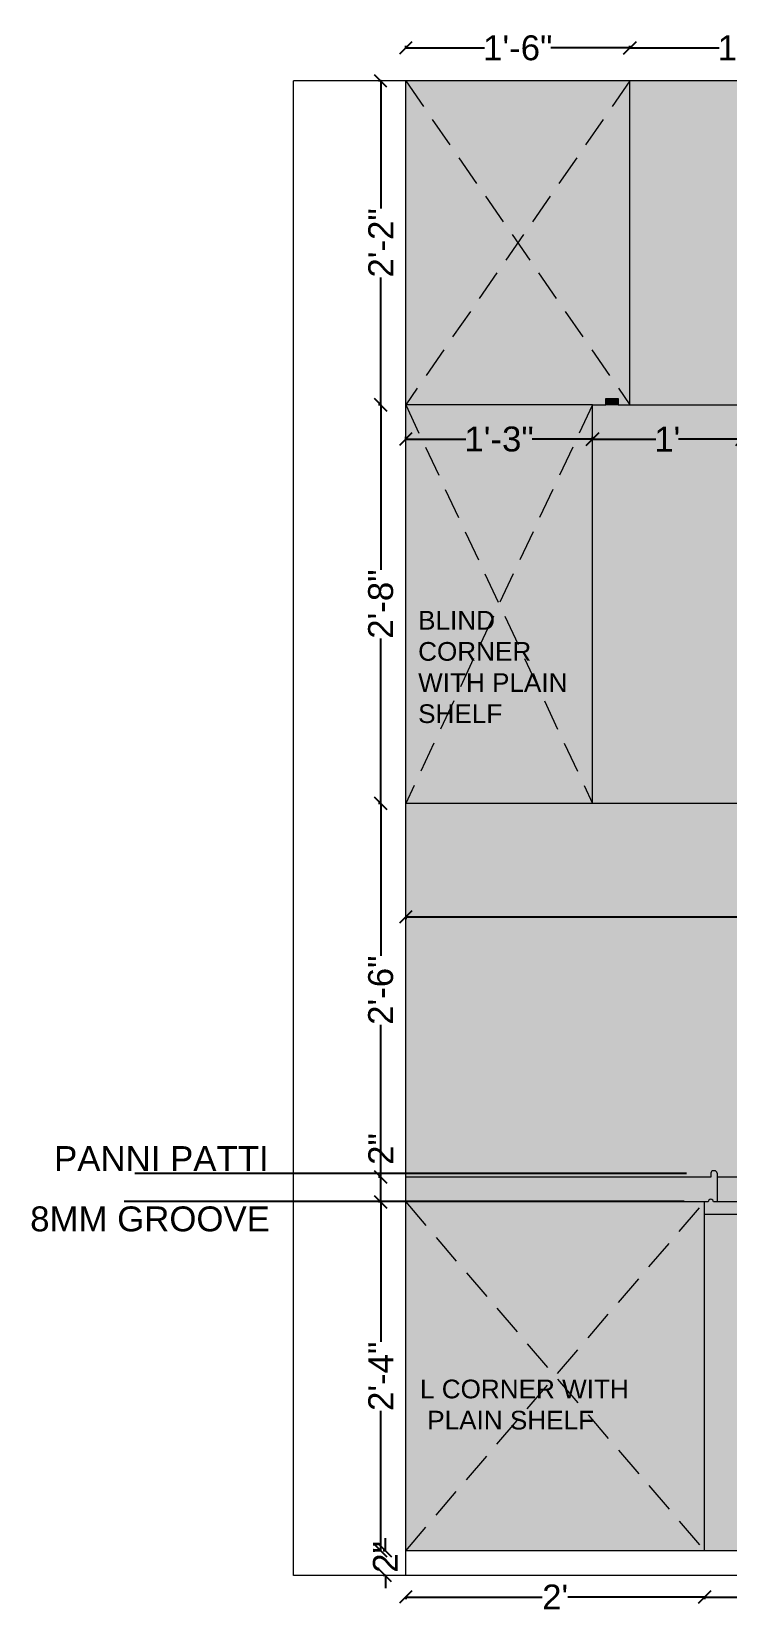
# Model space of a CAD drawing. Header units: inches. Extents: x 15448 to 46480, y -8154 to 0.
# Drawn here: x 18387 to 18442.8, y -3215.3 to -3088.3 of the extents above; entities that cross this region are included whole.
import ezdxf
from ezdxf import colors
from ezdxf.entities.mleader import LeaderData, LeaderLine
from ezdxf.math import Vec2, Vec3

# ---------------------------------------------------------------- set-up
doc = ezdxf.new("R2010")
doc.units = ezdxf.units.IN
doc.header["$MEASUREMENT"] = 0
doc.linetypes.add('$0$HIDDEN', pattern=[0.375, 0.25, -0.125])
doc.layers.add('IEL-HATCH-002', color=7, linetype='Continuous')
doc.layers.add('PDF4_Text', color=7, linetype='Continuous')
doc.styles.add('b.k', font='verdana.ttf')
doc.styles.add('PDF Arial', font='arial.ttf')
doc.styles.get("Standard").update_dxf_attribs({"font": 'arial.ttf'})
doc.dimstyles.get("Standard").update_dxf_attribs({"dimtxt": 0.18, "dimasz": 0.18, "dimexe": 0.18, "dimexo": 0.0625, "dimgap": 0.09, "dimtad": 0, "dimtih": 1, "dimtoh": 1, "dimdec": 0, "dimzin": 0, "dimdsep": 46, "dimlunit": 4, "dimtxsty": 'Standard', "dimcen": 0.09, "dimadec": 0, "dimazin": 0, "dimtfac": 1, "dimtdec": 0, "dimtofl": 0, "dimtmove": 0, "dimatfit": 3, "dimfxl": 1, "dimtolj": 1, "dimtzin": 0, "dimarcsym": 0})
doc.dimstyles.new('STANDARD$0', dxfattribs={"dimscale": 0, "dimtxt": 6, "dimasz": 3, "dimexe": 2, "dimexo": 2, "dimgap": 0, "dimtad": 0, "dimtih": 1, "dimtoh": 1, "dimdec": 1, "dimzin": 0, "dimdsep": 46, "dimlunit": 4, "dimtxsty": 'b.k', "dimcen": 2.5, "dimclrd": 256, "dimclre": 256, "dimclrt": 256, "dimadec": 0, "dimazin": 0, "dimtfac": 1, "dimtdec": 1, "dimtofl": 0, "dimtmove": 2, "dimatfit": 2, "dimfxl": 1, "dimfrac": 2, "dimtolj": 1, "dimtzin": 0, "dimlwd": 9, "dimlwe": 9, "dimarcsym": 0})

# ---------------------------------------------------------------- blocks, each defined once
blk = doc.blocks.new('_Oblique')
at = {"color": 0, "linetype": 'ByBlock', "lineweight": -2}
blk.add_line((-0.5, -0.5), (0.5, 0.5), dxfattribs=at)
blk = doc.blocks.new('*D141')
at = {"color": 1, "lineweight": -2, "transparency": 16777216}
for p, q in [((18417.07, -3213.98), (18417.07, -3214.2)), ((18417.07, -3214.02), (18428.04, -3214.02)), ((18441.07, -3214.02), (18430.09, -3214.02)), ((18441.07, -3213.98), (18441.07, -3214.2))]:
    blk.add_line(p, q, dxfattribs=at)
at = {"layer": 'Defpoints', "color": 0, "transparency": 16777216}
for p in [(18417.07, -3185.3), (18441.07, -3185.3), (18417.07, -3214.02)]:
    blk.add_point(p, dxfattribs=at)
at = {"color": 1, "lineweight": -2, "transparency": 16777216, "rotation": 180}
blk.add_blockref('_Oblique', (18417.07, -3214.02), dxfattribs=at)
at = {"color": 1, "lineweight": -2, "transparency": 16777216}
blk.add_blockref('_Oblique', (18441.07, -3214.02), dxfattribs=at)
at = {"color": 1, "lineweight": 5, "transparency": 16777216, "insert": (18429.07, -3214.02), "char_height": 2, "attachment_point": 5}
blk.add_mtext("\\A1;2'", dxfattribs=at)
blk = doc.blocks.new('*D142')
at = {"color": 1, "lineweight": -2, "transparency": 16777216}
for p, q in [((18441.07, -3213.98), (18441.07, -3214.2)), ((18441.07, -3214.02), (18447.35, -3214.02)), ((18458.93, -3214.02), (18452.65, -3214.02)), ((18458.93, -3213.98), (18458.93, -3214.2))]:
    blk.add_line(p, q, dxfattribs=at)
at = {"layer": 'Defpoints', "color": 0, "transparency": 16777216}
for p in [(18441.07, -3185.3), (18458.93, -3188.3), (18458.93, -3214.02)]:
    blk.add_point(p, dxfattribs=at)
at = {"color": 1, "lineweight": -2, "transparency": 16777216, "rotation": 180}
blk.add_blockref('_Oblique', (18441.07, -3214.02), dxfattribs=at)
at = {"color": 1, "lineweight": -2, "transparency": 16777216}
blk.add_blockref('_Oblique', (18458.93, -3214.02), dxfattribs=at)
at = {"color": 1, "lineweight": 5, "transparency": 16777216, "insert": (18450, -3214.02), "char_height": 2, "attachment_point": 5}
blk.add_mtext('\\A1;1\'-6"', dxfattribs=at)
blk = doc.blocks.new('*D148')
at = {"color": 1, "lineweight": -2, "transparency": 16777216}
for p, q in [((18417.07, -3121.1), (18417.07, -3120.88)), ((18417.07, -3121.06), (18421.91, -3121.06)), ((18432.07, -3121.06), (18427.22, -3121.06)), ((18432.07, -3121.1), (18432.07, -3120.88))]:
    blk.add_line(p, q, dxfattribs=at)
at = {"layer": 'Defpoints', "color": 0, "transparency": 16777216}
for p in [(18417.07, -3121.06), (18417.07, -3131.8), (18432.07, -3131.8)]:
    blk.add_point(p, dxfattribs=at)
at = {"color": 1, "lineweight": -2, "transparency": 16777216, "rotation": 180}
blk.add_blockref('_Oblique', (18417.07, -3121.06), dxfattribs=at)
at = {"color": 1, "lineweight": -2, "transparency": 16777216}
blk.add_blockref('_Oblique', (18432.07, -3121.06), dxfattribs=at)
at = {"color": 1, "lineweight": 5, "transparency": 16777216, "insert": (18424.57, -3121.06), "char_height": 2, "attachment_point": 5}
blk.add_mtext('\\A1;1\'-3"', dxfattribs=at)
blk = doc.blocks.new('*D152')
at = {"color": 1, "lineweight": -2, "transparency": 16777216}
for p, q in [((18432.07, -3121.1), (18432.07, -3120.88)), ((18432.07, -3121.06), (18437.15, -3121.06)), ((18444.07, -3121.06), (18438.98, -3121.06)), ((18444.07, -3121.1), (18444.07, -3120.88))]:
    blk.add_line(p, q, dxfattribs=at)
at = {"layer": 'Defpoints', "color": 0, "transparency": 16777216}
for p in [(18444.07, -3121.06), (18432.07, -3131.8), (18444.07, -3131.8)]:
    blk.add_point(p, dxfattribs=at)
at = {"color": 1, "lineweight": -2, "transparency": 16777216, "rotation": 180}
blk.add_blockref('_Oblique', (18432.07, -3121.06), dxfattribs=at)
at = {"color": 1, "lineweight": -2, "transparency": 16777216}
blk.add_blockref('_Oblique', (18444.07, -3121.06), dxfattribs=at)
at = {"color": 1, "lineweight": 5, "transparency": 16777216, "insert": (18438.07, -3121.06), "char_height": 2, "attachment_point": 5}
blk.add_mtext("\\A1;1'", dxfattribs=at)
blk = doc.blocks.new('*D166')
at = {"color": 1, "lineweight": -2, "transparency": 16777216}
for p, q in [((18415.11, -3182.3), (18414.89, -3182.3)), ((18415.07, -3182.3), (18415.07, -3193.54)), ((18415.07, -3210.3), (18415.07, -3199.07)), ((18415.11, -3210.3), (18414.89, -3210.3))]:
    blk.add_line(p, q, dxfattribs=at)
at = {"layer": 'Defpoints', "color": 0, "transparency": 16777216}
for p in [(18415.07, -3182.3), (18420.99, -3182.3), (18420.99, -3210.3)]:
    blk.add_point(p, dxfattribs=at)
at = {"color": 1, "lineweight": -2, "transparency": 16777216}
for p, rotation in [((18415.07, -3182.3), 90), ((18415.07, -3210.3), 270)]:
    blk.add_blockref('_Oblique', p, dxfattribs=dict(at, rotation=rotation))
at = {"color": 1, "lineweight": 5, "transparency": 16777216, "insert": (18415.07, -3196.3), "char_height": 2, "attachment_point": 5, "rotation": 90}
blk.add_mtext('\\A1;2\'-4"', dxfattribs=at)
blk = doc.blocks.new('*D167')
at = {"color": 1, "lineweight": -2, "transparency": 16777216}
for p, q in [((18415.07, -3180.3), (18415.07, -3179.3)), ((18415.11, -3180.3), (18414.89, -3180.3)), ((18415.07, -3182.3), (18415.07, -3180.3)), ((18415.11, -3182.3), (18414.89, -3182.3))]:
    blk.add_line(p, q, dxfattribs=at)
at = {"layer": 'Defpoints', "color": 0, "transparency": 16777216}
for p in [(18415.07, -3180.3), (18420.99, -3180.3), (18420.99, -3182.3)]:
    blk.add_point(p, dxfattribs=at)
at = {"color": 1, "lineweight": -2, "transparency": 16777216}
for p, rotation in [((18415.07, -3180.3), 90), ((18415.07, -3182.3), 270)]:
    blk.add_blockref('_Oblique', p, dxfattribs=dict(at, rotation=rotation))
at = {"color": 1, "lineweight": 5, "transparency": 16777216, "insert": (18415.07, -3178.05), "char_height": 2, "attachment_point": 5, "rotation": 90}
blk.add_mtext('\\A1;2"', dxfattribs=at)
blk = doc.blocks.new('*D168')
at = {"color": 1, "lineweight": -2, "transparency": 16777216}
for p, q in [((18415.11, -3150.3), (18414.89, -3150.3)), ((18415.07, -3150.3), (18415.07, -3162.54)), ((18415.07, -3180.3), (18415.07, -3168.07)), ((18415.11, -3180.3), (18414.89, -3180.3))]:
    blk.add_line(p, q, dxfattribs=at)
at = {"layer": 'Defpoints', "color": 0, "transparency": 16777216}
for p in [(18415.07, -3150.3), (18420.99, -3150.3), (18420.99, -3180.3)]:
    blk.add_point(p, dxfattribs=at)
at = {"color": 1, "lineweight": -2, "transparency": 16777216}
for p, rotation in [((18415.07, -3150.3), 90), ((18415.07, -3180.3), 270)]:
    blk.add_blockref('_Oblique', p, dxfattribs=dict(at, rotation=rotation))
at = {"color": 1, "lineweight": 5, "transparency": 16777216, "insert": (18415.07, -3165.3), "char_height": 2, "attachment_point": 5, "rotation": 90}
blk.add_mtext('\\A1;2\'-6"', dxfattribs=at)
blk = doc.blocks.new('*D169')
at = {"color": 1, "lineweight": -2, "transparency": 16777216}
for p, q in [((18415.11, -3118.3), (18414.89, -3118.3)), ((18415.07, -3118.3), (18415.07, -3131.54)), ((18415.07, -3150.3), (18415.07, -3137.07)), ((18415.11, -3150.3), (18414.89, -3150.3))]:
    blk.add_line(p, q, dxfattribs=at)
at = {"layer": 'Defpoints', "color": 0, "transparency": 16777216}
for p in [(18415.07, -3118.3), (18417.07, -3118.3), (18420.99, -3150.3)]:
    blk.add_point(p, dxfattribs=at)
at = {"color": 1, "lineweight": -2, "transparency": 16777216}
for p, rotation in [((18415.07, -3118.3), 90), ((18415.07, -3150.3), 270)]:
    blk.add_blockref('_Oblique', p, dxfattribs=dict(at, rotation=rotation))
at = {"color": 1, "lineweight": 5, "transparency": 16777216, "insert": (18415.07, -3134.3), "char_height": 2, "attachment_point": 5, "rotation": 90}
blk.add_mtext('\\A1;2\'-8"', dxfattribs=at)
blk = doc.blocks.new('*D170')
at = {"color": 1, "lineweight": -2, "transparency": 16777216}
for p, q in [((18415.48, -3210.3), (18415.26, -3210.3)), ((18415.44, -3210.3), (18415.44, -3209.3)), ((18415.48, -3212.3), (18415.26, -3212.3)), ((18415.44, -3212.3), (18415.44, -3213.3))]:
    blk.add_line(p, q, dxfattribs=at)
at = {"layer": 'Defpoints', "color": 0, "transparency": 16777216}
for p in [(18420.99, -3210.3), (18415.44, -3212.3), (18420.99, -3212.3)]:
    blk.add_point(p, dxfattribs=at)
at = {"color": 1, "lineweight": -2, "transparency": 16777216}
for p, rotation in [((18415.44, -3210.3), 270), ((18415.44, -3212.3), 90)]:
    blk.add_blockref('_Oblique', p, dxfattribs=dict(at, rotation=rotation))
at = {"color": 1, "lineweight": 5, "transparency": 16777216, "insert": (18415.44, -3210.8), "char_height": 2, "attachment_point": 5, "rotation": 90}
blk.add_mtext('\\A1;2"', dxfattribs=at)
blk = doc.blocks.new('*D199')
at = {"color": 1, "lineweight": -2, "transparency": 16777216}
for p, q in [((18417.07, -3089.69), (18417.07, -3089.47)), ((18417.07, -3089.65), (18423.41, -3089.65)), ((18435.07, -3089.65), (18428.72, -3089.65)), ((18435.07, -3089.69), (18435.07, -3089.47))]:
    blk.add_line(p, q, dxfattribs=at)
at = {"layer": 'Defpoints', "color": 0, "transparency": 16777216}
for p in [(18435.07, -3089.65), (18417.07, -3092.3), (18435.07, -3092.3)]:
    blk.add_point(p, dxfattribs=at)
at = {"color": 1, "lineweight": -2, "transparency": 16777216, "rotation": 180}
blk.add_blockref('_Oblique', (18417.07, -3089.65), dxfattribs=at)
at = {"color": 1, "lineweight": -2, "transparency": 16777216}
blk.add_blockref('_Oblique', (18435.07, -3089.65), dxfattribs=at)
at = {"color": 1, "lineweight": 5, "transparency": 16777216, "insert": (18426.07, -3089.65), "char_height": 2, "attachment_point": 5}
blk.add_mtext('\\A1;1\'-6"', dxfattribs=at)
blk = doc.blocks.new('*D187')
at = {"color": 1, "lineweight": -2, "transparency": 16777216}
for p, q in [((18435.07, -3089.69), (18435.07, -3089.47)), ((18435.07, -3089.65), (18442.24, -3089.65)), ((18454.71, -3089.65), (18447.54, -3089.65)), ((18454.71, -3089.69), (18454.71, -3089.47))]:
    blk.add_line(p, q, dxfattribs=at)
at = {"layer": 'Defpoints', "color": 0, "transparency": 16777216}
for p in [(18454.71, -3089.65), (18435.07, -3092.3), (18454.71, -3095.5)]:
    blk.add_point(p, dxfattribs=at)
at = {"color": 1, "lineweight": -2, "transparency": 16777216, "rotation": 180}
blk.add_blockref('_Oblique', (18435.07, -3089.65), dxfattribs=at)
at = {"color": 1, "lineweight": -2, "transparency": 16777216}
blk.add_blockref('_Oblique', (18454.71, -3089.65), dxfattribs=at)
at = {"color": 1, "lineweight": 5, "transparency": 16777216, "insert": (18444.89, -3089.65), "char_height": 2, "attachment_point": 5}
blk.add_mtext('\\A1;1\'-8"', dxfattribs=at)
blk = doc.blocks.new('*D190')
at = {"color": 1, "lineweight": -2, "transparency": 16777216}
for p, q in [((18415.11, -3092.3), (18414.89, -3092.3)), ((18415.07, -3092.3), (18415.07, -3102.54)), ((18415.07, -3118.3), (18415.07, -3108.07)), ((18415.11, -3118.3), (18414.89, -3118.3))]:
    blk.add_line(p, q, dxfattribs=at)
at = {"layer": 'Defpoints', "color": 0, "transparency": 16777216}
for p in [(18415.07, -3092.3), (18417.07, -3092.3), (18417.07, -3118.3)]:
    blk.add_point(p, dxfattribs=at)
at = {"color": 1, "lineweight": -2, "transparency": 16777216}
for p, rotation in [((18415.07, -3092.3), 90), ((18415.07, -3118.3), 270)]:
    blk.add_blockref('_Oblique', p, dxfattribs=dict(at, rotation=rotation))
at = {"color": 1, "lineweight": 5, "transparency": 16777216, "insert": (18415.07, -3105.3), "char_height": 2, "attachment_point": 5, "rotation": 90}
blk.add_mtext('\\A1;2\'-2"', dxfattribs=at)
blk = doc.blocks.new('*D430')
at = {"color": 1, "lineweight": -2, "transparency": 16777216}
for p, q in [((18417.07, -3159.38), (18417.07, -3159.6)), ((18417.07, -3159.42), (18470.19, -3159.42)), ((18528.8, -3159.42), (18475.68, -3159.42)), ((18528.8, -3159.38), (18528.8, -3159.6))]:
    blk.add_line(p, q, dxfattribs=at)
at = {"layer": 'Defpoints', "color": 0, "transparency": 16777216}
for p in [(18417.07, -3150.3), (18528.8, -3150.3), (18528.8, -3159.42)]:
    blk.add_point(p, dxfattribs=at)
at = {"color": 1, "lineweight": -2, "transparency": 16777216, "rotation": 180}
blk.add_blockref('_Oblique', (18417.07, -3159.42), dxfattribs=at)
at = {"color": 1, "lineweight": -2, "transparency": 16777216}
blk.add_blockref('_Oblique', (18528.8, -3159.42), dxfattribs=at)
at = {"color": 1, "lineweight": 5, "transparency": 16777216, "insert": (18472.93, -3159.42), "char_height": 2, "attachment_point": 5}
blk.add_mtext('\\A1;9\'-4"', dxfattribs=at)

msp = doc.modelspace()

# ---------------------------------------------------------------- hatches: boundary and pattern name
at = {"layer": 'IEL-HATCH-002', "lineweight": 5, "true_color": 0xae9490, "transparency": 33554687}
h = msp.add_hatch(color=253, dxfattribs=at)
h.dxf.hatch_style = 1
h.paths.add_polyline_path([(18444.07, -3118.3), (18432.07, -3118.3), (18432.07, -3150.3), (18444.07, -3150.3)])
h.paths.add_polyline_path([(18494.07, -3118.3), (18444.07, -3118.3), (18444.07, -3131.3), (18494.07, -3131.3)])
h.paths.add_polyline_path([(18511.43, -3118.3), (18494.07, -3118.3), (18494.07, -3131.3), (18494.07, -3131.3), (18494.07, -3150.3), (18511.43, -3150.3)])
h.paths.add_polyline_path([(18528.8, -3118.3), (18511.43, -3118.3), (18511.43, -3150.3), (18528.8, -3150.3)])
h.paths.add_polyline_path([(18432.07, -3118.3), (18424.57, -3134.3), (18432.07, -3150.3)])
h.paths.add_polyline_path([(18432.07, -3118.3), (18417.07, -3118.3), (18424.57, -3134.3)])
h.paths.add_polyline_path([(18424.57, -3134.3), (18417.07, -3150.3), (18432.07, -3150.3)])
h.paths.add_polyline_path([(18417.07, -3118.3), (18417.07, -3150.3), (18424.57, -3134.3)])
h.paths.add_polyline_path([(18426.07, -3105.3), (18417.07, -3118.3), (18432.07, -3118.3), (18435.07, -3118.3)])
h.paths.add_polyline_path([(18435.07, -3092.3), (18417.07, -3092.3), (18426.07, -3105.3)])
h.paths.add_polyline_path([(18417.07, -3092.3), (18417.07, -3118.3), (18426.07, -3105.3)])
h.paths.add_polyline_path([(18435.07, -3092.3), (18426.07, -3105.3), (18435.07, -3118.3)])
h.paths.add_polyline_path([(18454.73, -3092.3), (18435.07, -3092.3), (18435.07, -3118.3), (18444.07, -3118.3), (18454.73, -3118.3)])
h.paths.add_polyline_path([(18474.4, -3092.3), (18454.73, -3092.3), (18454.73, -3118.3), (18474.4, -3118.3)])
h.paths.add_polyline_path([(18511.43, -3092.3), (18494.07, -3092.3), (18494.07, -3118.3), (18511.43, -3118.3)])
h.paths.add_polyline_path([(18528.8, -3092.3), (18511.43, -3092.3), (18511.43, -3118.3), (18528.8, -3118.3)])
h.paths.add_polyline_path([(18494.07, -3092.3), (18474.4, -3092.3), (18474.4, -3118.3), (18494.07, -3118.3)])
h.paths.add_polyline_path([(18528.8, -3183.3), (18511.87, -3183.3), (18511.87, -3210.3), (18528.8, -3210.3)])
h.paths.add_polyline_path([(18511.87, -3183.3), (18494.93, -3183.3), (18494.93, -3210.3), (18511.87, -3210.3)])
h.paths.add_polyline_path([(18494.93, -3183.3), (18458.93, -3183.3), (18458.93, -3196.3), (18494.93, -3196.3)])
h.paths.add_polyline_path([(18494.93, -3197.3), (18458.93, -3197.3), (18458.93, -3210.3), (18494.93, -3210.3)])
h.paths.add_polyline_path([(18458.93, -3183.3), (18441.07, -3183.3), (18441.07, -3210.3), (18458.93, -3210.3)])
h.paths.add_polyline_path([(18441.07, -3183.3), (18441.07, -3182.3), (18429.07, -3196.3), (18441.07, -3210.3)])
h.paths.add_polyline_path([(18441.07, -3182.3), (18417.07, -3182.3), (18429.07, -3196.3)])
h.paths.add_polyline_path([(18417.07, -3182.3), (18417.07, -3210.3), (18429.07, -3196.3)])
h.paths.add_polyline_path([(18429.07, -3196.3), (18417.07, -3210.3), (18441.07, -3210.3)])
h.paths.add_polyline_path([(18504.03, -3142.1), (18518.17, -3142.1), (18518.17, -3139.01), (18504.03, -3139.01)], flags=9)
h.paths.add_polyline_path([(18417.54, -3144.67), (18430.41, -3144.67), (18430.41, -3134.02), (18417.54, -3134.02)], flags=9)
h.paths.add_polyline_path([(18515.25, -3201.08), (18525.89, -3201.08), (18525.89, -3197.99), (18515.25, -3197.99)], flags=24)
h.paths.add_polyline_path([(18498.31, -3201.08), (18508.96, -3201.08), (18508.96, -3197.99), (18498.31, -3197.99)], flags=24)
h.paths.add_polyline_path([(18459.53, -3196.1), (18485.54, -3196.1), (18485.54, -3193.01), (18459.53, -3193.01)], flags=24)
h.paths.add_polyline_path([(18459.53, -3209.6), (18485.54, -3209.6), (18485.54, -3206.51), (18459.53, -3206.51)], flags=24)
h.paths.add_polyline_path([(18444.53, -3200.1), (18452.1, -3200.1), (18452.1, -3194.48), (18444.53, -3194.48)], flags=24)
h.paths.add_polyline_path([(18417.69, -3201.38), (18435.2, -3201.38), (18435.2, -3195.77), (18417.69, -3195.77)], flags=9)
at = {"layer": 'IEL-HATCH-002', "lineweight": 5, "transparency": 33554687}
h = msp.add_hatch(color=256, dxfattribs=at)
h.dxf.hatch_style = 1
h.set_gradient(color1=(248, 246, 176), color2=(174, 148, 144), tint=1, name='CURVED')
h.paths.add_polyline_path([(18449.57, -3118.3), (18432.07, -3118.3), (18432.07, -3122.6), (18449.57, -3122.6)])
h.paths.add_polyline_path([(18467.07, -3118.3), (18449.57, -3118.3), (18449.57, -3122.6), (18467.07, -3122.6)])
h.paths.add_polyline_path([(18503.07, -3118.3), (18467.07, -3118.3), (18467.07, -3122.6), (18503.07, -3122.6)])
h.paths.add_polyline_path([(18516.73, -3118.3), (18503.07, -3118.3), (18503.07, -3122.6), (18516.73, -3122.6)])
h.paths.add_polyline_path([(18528.8, -3118.3), (18516.73, -3118.3), (18516.73, -3122.6), (18528.8, -3122.6)])
h.paths.add_polyline_path([(18528.8, -3118.3), (18528.8, -3122.6)], flags=17)
at = {"layer": 'IEL-HATCH-002', "lineweight": 5, "true_color": 0xf8f6b0, "transparency": 33554687}
h = msp.add_hatch(color=51, dxfattribs=at)
h.dxf.hatch_style = 1
h.paths.add_polyline_path([(18434.13, -3117.8), (18433.13, -3117.8), (18433.13, -3118.3), (18434.13, -3118.3)])
at = {"layer": 'IEL-HATCH-002', "lineweight": 5, "true_color": 0x636466, "transparency": 33554687}
h = msp.add_hatch(color=251, dxfattribs=at)
h.dxf.hatch_style = 1
h.paths.add_polyline_path([(18494.07, -3131.3), (18444.07, -3131.3), (18444.07, -3180.3), (18445.07, -3180.3), (18445.07, -3132.3), (18493.07, -3132.3), (18493.07, -3180.3), (18494.07, -3180.3), (18494.07, -3150.3), (18494.07, -3150.3)])
h.paths.add_polyline_path([(18494.93, -3182.3), (18458.93, -3182.3), (18458.93, -3183.3), (18494.93, -3183.3)])
h.paths.add_polyline_path([(18458.93, -3182.3), (18441.78, -3182.3, 1), (18441.36, -3182.3), (18441.07, -3182.3), (18441.07, -3183.3), (18458.93, -3183.3)])
h.paths.add_polyline_path([(18511.87, -3182.3), (18494.93, -3182.3), (18494.93, -3183.3), (18511.87, -3183.3)])
h.paths.add_polyline_path([(18528.8, -3182.3), (18511.87, -3182.3), (18511.87, -3183.3), (18528.8, -3183.3)])
h.paths.add_polyline_path([(18494.93, -3196.3), (18458.93, -3196.3), (18458.93, -3197.3), (18494.93, -3197.3)])
at = {"layer": 'IEL-HATCH-002', "lineweight": 5, "true_color": 0xefebe6, "transparency": 33554687}
h = msp.add_hatch(color=7, dxfattribs=at)
h.dxf.hatch_style = 1
h.paths.add_polyline_path([(18444.07, -3150.3), (18432.07, -3150.3), (18417.07, -3150.3), (18417.07, -3180.3), (18441.57, -3180.3), (18441.57, -3180, -0.414214), (18441.77, -3179.8), (18441.87, -3179.8, -0.414214), (18442.07, -3180), (18442.07, -3180.3), (18444.07, -3180.3)])
h.paths.add_polyline_path([(18528.8, -3150.3), (18494.07, -3150.3), (18494.07, -3180.3), (18528.8, -3180.3)])
at = {"layer": 'IEL-HATCH-002', "lineweight": 5, "transparency": 33554687}
h = msp.add_hatch(color=256, dxfattribs=at)
h.dxf.hatch_style = 1
h.set_gradient(color1=(248, 246, 176), color2=(239, 235, 230), tint=1, name='CURVED')
h.paths.add_polyline_path([(18444.07, -3150.3), (18417.07, -3150.3), (18417.07, -3155.8), (18444.07, -3155.8)])
at = {"layer": 'IEL-HATCH-002', "lineweight": 5, "true_color": 0x755f48, "transparency": 33554687}
h = msp.add_hatch(color=37, dxfattribs=at)
h.dxf.hatch_style = 1
h.paths.add_polyline_path([(18441.78, -3182.3), (18442.07, -3182.3), (18442.07, -3180, 0.414214), (18441.87, -3179.8), (18441.77, -3179.8, 0.414214), (18441.57, -3180), (18441.57, -3180.3), (18417.07, -3180.3), (18417.07, -3182.3), (18441.36, -3182.3, -1)])
h = msp.add_hatch(color=37, dxfattribs=at)
h.dxf.hatch_style = 1
h.paths.add_polyline_path([(18528.8, -3180.3), (18442.07, -3180.3), (18442.07, -3182.3), (18528.8, -3182.3)])

# ---------------------------------------------------------------- linework, layer by layer
at = {"lineweight": 5}
for p, q in [((18408.07, -3212.3), (18408.07, -3092.3)), ((18528.8, -3092.3), (18408.07, -3092.3)), ((18417.07, -3212.3), (18417.07, -3092.3)), ((18435.07, -3118.3), (18435.07, -3092.3)), ((18432.07, -3118.3), (18417.07, -3118.3)), ((18432.07, -3150.3), (18432.07, -3118.3)), ((18433.13, -3118.3), (18433.13, -3117.8)), ((18433.13, -3117.8), (18434.13, -3117.8)), ((18434.13, -3118.3), (18433.13, -3118.3)), ((18434.13, -3117.8), (18434.13, -3118.3)), ((18432.07, -3150.3), (18417.07, -3150.3)), ((18441.87, -3179.8), (18441.77, -3179.8)), ((18441.57, -3180.3), (18417.07, -3180.3)), ((18441.57, -3180), (18441.57, -3180.3)), ((18442.07, -3180), (18442.07, -3182.3)), ((18444.07, -3180.3), (18442.07, -3180.3)), ((18441.36, -3182.3), (18417.07, -3182.3)), ((18441.07, -3210.3), (18441.07, -3182.3)), ((18528.8, -3182.3), (18441.78, -3182.3)), ((18528.8, -3183.3), (18441.07, -3183.3)), ((18528.8, -3210.3), (18417.07, -3210.3)), ((18528.8, -3212.3), (18408.07, -3212.3))]:
    msp.add_line(p, q, dxfattribs=at)
at = {"linetype": '$0$HIDDEN', "lineweight": 5, "ltscale": 10}
for p, q in [((18417.07, -3092.3), (18435.07, -3118.3)), ((18435.07, -3092.3), (18417.07, -3118.3)), ((18432.07, -3118.3), (18417.07, -3150.3)), ((18417.07, -3118.3), (18432.07, -3150.3)), ((18417.07, -3210.3), (18441.07, -3182.3)), ((18417.07, -3182.3), (18441.07, -3210.3))]:
    msp.add_line(p, q, dxfattribs=at)
at = {"lineweight": 5}
for points in [[(18432.07, -3118.3), (18433.13, -3118.3)], [(18434.13, -3118.3), (18444.07, -3118.3), (18444.07, -3150.3), (18432.07, -3150.3)]]:
    msp.add_lwpolyline(points, dxfattribs=at)
for centre, radius, start, end in [((18441.77, -3180), 0.2, 90, 180), ((18441.87, -3180), 0.2, 0, 90), ((18441.57, -3182.3), 0.21, 360, 180)]:
    msp.add_arc(centre, radius, start, end, dxfattribs=at)

# ---------------------------------------------------------------- texts
at = {"lineweight": 5, "insert": (18406.07, -3179.82), "char_height": 2, "attachment_point": 9, "style": 'PDF Arial'}
msp.add_mtext('PANNI PATTI', dxfattribs=at)
at = {"layer": 'PDF4_Text', "lineweight": 5, "style": 'PDF Arial'}
for s, insert, char_height, attachment_point in [('BLIND \\PCORNER\\PWITH PLAIN \\PSHELF', (18418.07, -3143.87), 1.5, 7), ('8MM GROOVE', (18406.17, -3184.69), 2, 9), ('L CORNER WITH\\P PLAIN SHELF', (18418.22, -3200.59), 1.5, 7)]:
    msp.add_mtext(s, dxfattribs=dict(at, insert=insert, char_height=char_height, attachment_point=attachment_point))

# ---------------------------------------------------------------- dimensions: what is measured, and where the dimension line sits
at = {"lineweight": 5}
for base, p1, p2, dimstyle, override, picture, middle in [((18435.07, -3089.65), (18417.07, -3092.3), (18435.07, -3092.3), 'Standard', {"dimtxt": 2, "dimasz": 1, "dimtih": 0, "dimtoh": 0, "dimblk": 'Oblique', "dimclrd": 1, "dimclre": 1, "dimclrt": 1, "dimldrblk": 'Oblique', "dimfxl": 0.03937, "dimfxlon": 1, "dimarcsym": 1}, '*D199', (18426.07, -3089.65)), ((18454.71, -3089.65), (18435.07, -3092.3), (18454.71, -3095.5), 'Standard', {"dimtxt": 2, "dimasz": 1, "dimtih": 0, "dimtoh": 0, "dimblk": 'Oblique', "dimclrd": 1, "dimclre": 1, "dimclrt": 1, "dimldrblk": 'Oblique', "dimfxl": 0.03937, "dimfxlon": 1, "dimarcsym": 1}, '*D187', (18444.89, -3089.65)), ((18417.07, -3121.06), (18432.07, -3131.8), (18417.07, -3131.8), 'Standard', {"dimtxt": 2, "dimasz": 1, "dimtih": 0, "dimtoh": 0, "dimblk": 'Oblique', "dimclrd": 1, "dimclre": 1, "dimclrt": 1, "dimldrblk": 'Oblique', "dimfxl": 0.03937, "dimfxlon": 1, "dimarcsym": 1}, '*D148', (18424.57, -3121.06)), ((18444.07, -3121.06), (18432.07, -3131.8), (18444.07, -3131.8), 'Standard', {"dimtxt": 2, "dimasz": 1, "dimtih": 0, "dimtoh": 0, "dimblk": 'Oblique', "dimclrd": 1, "dimclre": 1, "dimclrt": 1, "dimldrblk": 'Oblique', "dimfxl": 0.03937, "dimfxlon": 1, "dimarcsym": 1}, '*D152', (18438.07, -3121.06)), ((18528.8, -3159.42), (18417.07, -3150.3), (18528.8, -3150.3), 'STANDARD$0', {"dimscale": 1, "dimtxt": 2, "dimasz": 1, "dimexe": 0.18, "dimexo": 0.0625, "dimgap": 0.09, "dimtih": 0, "dimtoh": 0, "dimdec": 0, "dimtxsty": 'Standard', "dimblk": 'Oblique', "dimcen": 0.09, "dimclrd": 1, "dimclre": 1, "dimclrt": 1, "dimtdec": 0, "dimtmove": 0, "dimatfit": 3, "dimldrblk": 'Oblique', "dimfxl": 0.03937, "dimfxlon": 1, "dimfrac": 0, "dimlwd": 65534, "dimlwe": 65534, "dimarcsym": 1}, '*D430', (18472.93, -3159.42)), ((18417.07, -3214.02), (18441.07, -3185.3), (18417.07, -3185.3), 'Standard', {"dimtxt": 2, "dimasz": 1, "dimtih": 0, "dimtoh": 0, "dimblk": 'Oblique', "dimclrd": 1, "dimclre": 1, "dimclrt": 1, "dimldrblk": 'Oblique', "dimfxl": 0.03937, "dimfxlon": 1, "dimarcsym": 1}, '*D141', (18429.07, -3214.02)), ((18458.93, -3214.02), (18441.07, -3185.3), (18458.93, -3188.3), 'Standard', {"dimtxt": 2, "dimasz": 1, "dimtih": 0, "dimtoh": 0, "dimblk": 'Oblique', "dimclrd": 1, "dimclre": 1, "dimclrt": 1, "dimldrblk": 'Oblique', "dimfxl": 0.03937, "dimfxlon": 1, "dimarcsym": 1}, '*D142', (18450, -3214.02))]:
    dim = msp.add_linear_dim(base=base, p1=p1, p2=p2, dimstyle=dimstyle, override=override, dxfattribs=at)
    dim.commit()
    dim.dimension.update_dxf_attribs({"geometry": picture, "text_midpoint": middle})
for base, p1, p2, picture, middle in [((18415.07, -3092.3), (18417.07, -3118.3), (18417.07, -3092.3), '*D190', (18415.07, -3105.3)), ((18415.07, -3118.3), (18420.99, -3150.3), (18417.07, -3118.3), '*D169', (18415.07, -3134.3)), ((18415.07, -3150.3), (18420.99, -3180.3), (18420.99, -3150.3), '*D168', (18415.07, -3165.3)), ((18415.07, -3182.3), (18420.99, -3210.3), (18420.99, -3182.3), '*D166', (18415.07, -3196.3))]:
    dim = msp.add_linear_dim(base=base, p1=p1, p2=p2, angle=90, dimstyle='Standard', override={"dimtxt": 2, "dimasz": 1, "dimtih": 0, "dimtoh": 0, "dimblk": 'Oblique', "dimclrd": 1, "dimclre": 1, "dimclrt": 1, "dimldrblk": 'Oblique', "dimfxl": 0.03937, "dimfxlon": 1, "dimarcsym": 1}, dxfattribs=at)
    dim.commit()
    dim.dimension.update_dxf_attribs({"geometry": picture, "text_midpoint": middle})
for base, p1, p2, picture, middle in [((18415.07, -3180.3), (18420.99, -3182.3), (18420.99, -3180.3), '*D167', (18415.07, -3178.05)), ((18415.44, -3212.3), (18420.99, -3210.3), (18420.99, -3212.3), '*D170', (18415.44, -3210.8))]:
    dim = msp.add_linear_dim(base=base, p1=p1, p2=p2, angle=90, dimstyle='Standard', override={"dimtxt": 2, "dimasz": 1, "dimtih": 0, "dimtoh": 0, "dimblk": 'Oblique', "dimclrd": 1, "dimclre": 1, "dimclrt": 1, "dimldrblk": 'Oblique', "dimfxl": 0.03937, "dimfxlon": 1, "dimarcsym": 1}, dxfattribs=at)
    dim.commit()
    dim.dimension.update_dxf_attribs({"geometry": picture, "text_midpoint": middle, "dimtype": 160})

# ---------------------------------------------------------------- leaders
ml = msp.add_multileader_mtext('Standard', dxfattribs=at)
ml.set_content(' ', color=256)
ml.set_leader_properties()
ml.build(insert=Vec2(0, 0))
ml.multileader.update_dxf_attribs({"text_right_attachment_type": 6, "dogleg_length": 0.36, "arrow_head_size": 2})
ctx = ml.context
ctx.base_point, ctx.char_height, ctx.arrow_head_size, ctx.landing_gap_size, ctx.plane_origin = Vec3(18395.22, -3179.94), 0.18, 2, 0.09, Vec3(18441.62, -3180.03)
ctx.right_attachment, ctx.text_align_type = 6, 2
notes = []
notes.append((ctx, [(0, (1, 1, 0), (18395.83, -3180.03), (-1, 0), 0.36, [(0, [(18441.62, -3180.03)], 0, [])])]))
ctx.mtext.insert, ctx.mtext.alignment, ctx.mtext.flow_direction = Vec3(18395.38, -3179.85), 3, 5
ml = msp.add_multileader_mtext('Standard', dxfattribs=at)
ml.set_content(' ', color=256)
ml.set_leader_properties()
ml.build(insert=Vec2(0, 0))
ml.multileader.update_dxf_attribs({"text_right_attachment_type": 6, "dogleg_length": 0.36, "arrow_head_size": 2})
ctx = ml.context
ctx.base_point, ctx.char_height, ctx.arrow_head_size, ctx.landing_gap_size, ctx.plane_origin = Vec3(18394.37, -3182.18), 0.18, 2, 0.09, Vec3(18441.43, -3182.27)
ctx.right_attachment, ctx.text_align_type = 6, 2
notes.append((ctx, [(0, (1, 1, 0), (18394.98, -3182.27), (-1, 0), 0.36, [(0, [(18441.43, -3182.27)], 0, [])])]))
ctx.mtext.insert, ctx.mtext.alignment, ctx.mtext.flow_direction = Vec3(18394.53, -3182.09), 3, 5
for ctx, leaders in notes:
    for number, flags, end, landing, length, lines in leaders:
        leader = LeaderData()
        leader.index, (leader.has_last_leader_line, leader.has_dogleg_vector, leader.attachment_direction) = number, flags
        leader.last_leader_point, leader.dogleg_vector, leader.dogleg_length = Vec3(end), Vec3(landing), length
        for number, points, colour, breaks in lines:
            line = LeaderLine()
            line.index, line.vertices, line.color, line.breaks = number, Vec3.list(points), colors.encode_raw_color(colour), breaks
            leader.lines.append(line)
        ctx.leaders.append(leader)

doc.saveas('drawing.dxf')
